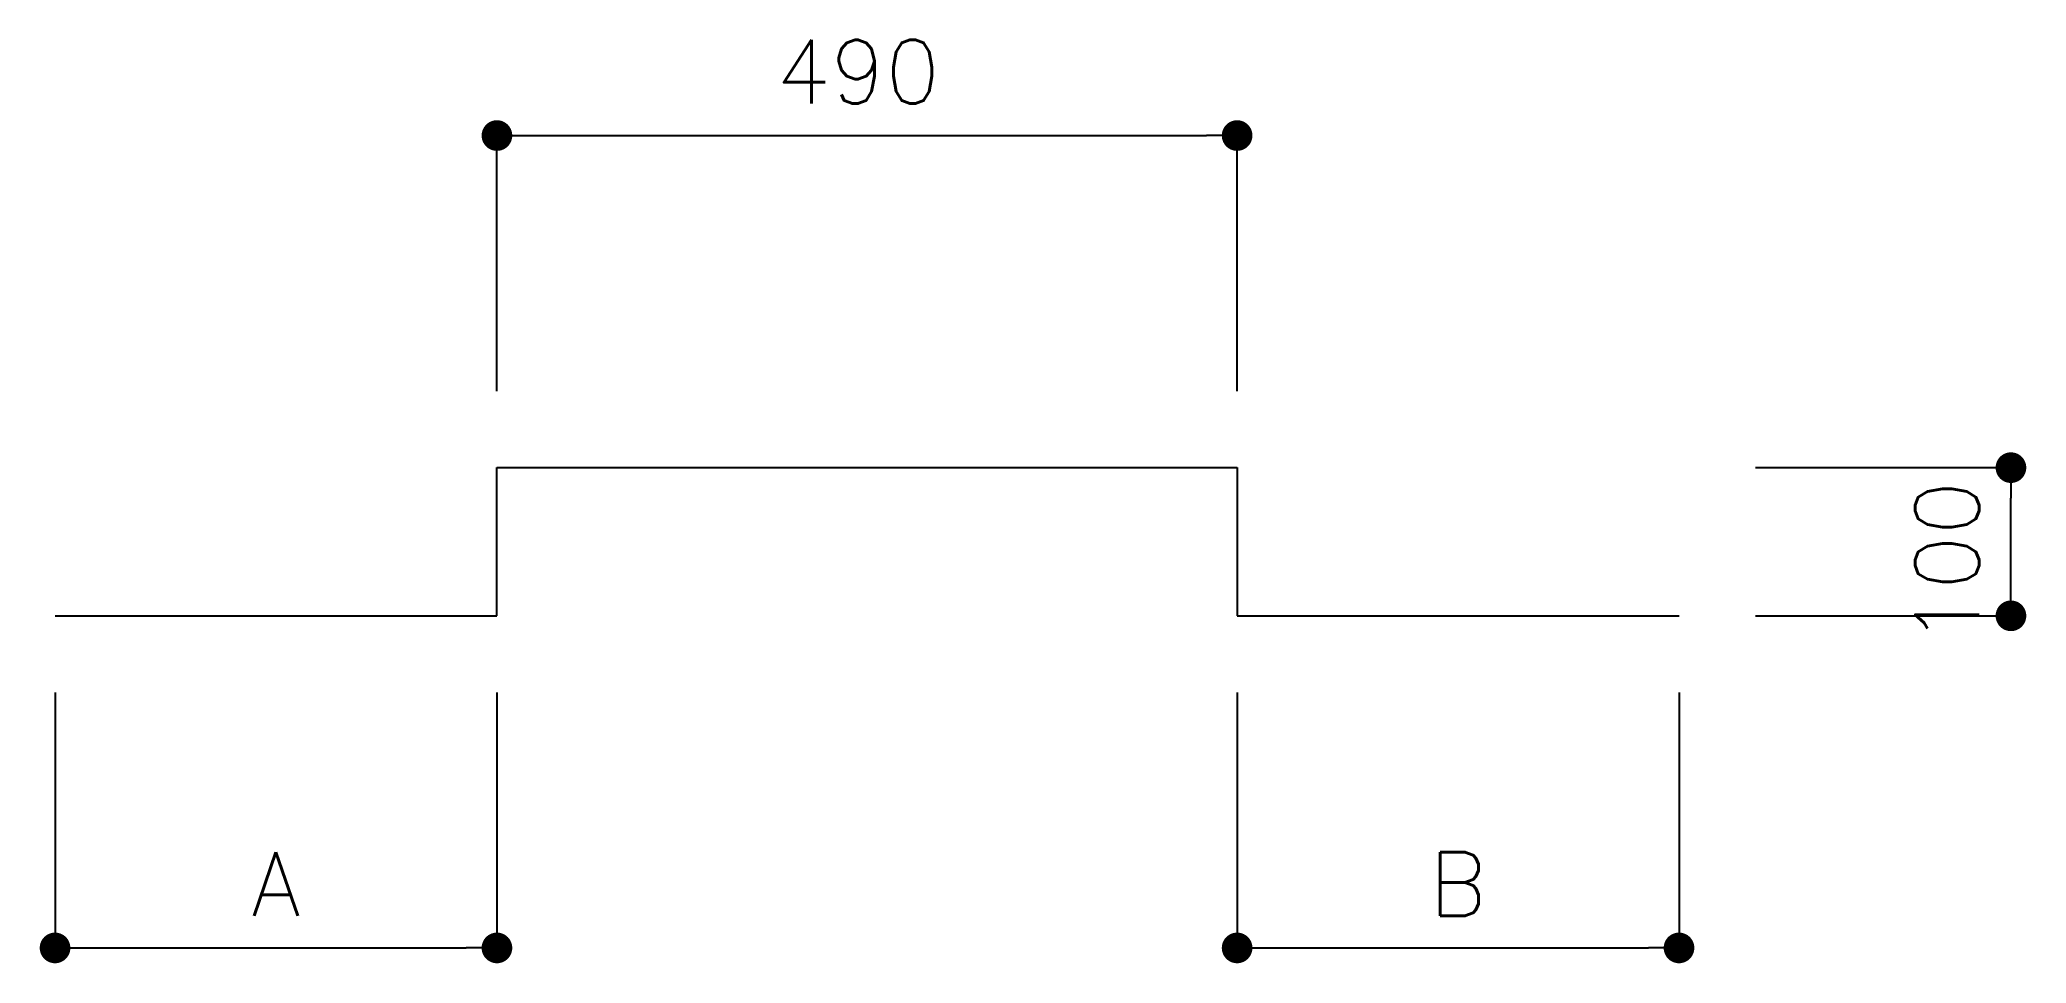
# Model space of a CAD drawing. Header units: millimetres. Extents: x -32.4 to 45.4, y -32.4 to 3.8.
import ezdxf

# ---------------------------------------------------------------- set-up
doc = ezdxf.new("R2010")
doc.units = ezdxf.units.MM
doc.header["$LTSCALE"] = 500
doc.header["$MEASUREMENT"] = 0
doc.layers.add('rebar', color=6, linetype='Continuous')
doc.styles.add('ROMANS', font='ROMANS.SHX')

# ---------------------------------------------------------------- blocks, each defined once
blk = doc.blocks.new('DOT')
at = {"color": 1}
blk.add_line((0, 0), (-1, 0), dxfattribs=at)
at = {"color": 7, "const_width": 0.5}
blk.add_lwpolyline([(-0.25, 0, 1), (0.25, 0, 1)], format="xyb", close=True, dxfattribs=at)

msp = doc.modelspace()

# ---------------------------------------------------------------- linework, layer by layer
at = {"color": 1}
for p, q in [((-14.494, -10), (-14.494, 0)), ((-13.294, 0), (13.294, 0)), ((14.494, -10), (14.494, 0)), ((34.8, -13), (44.8, -13)), ((44.8, -17.6), (44.8, -14.2)), ((34.8, -18.8), (44.8, -18.8)), ((-31.8, -21.8), (-31.8, -31.8)), ((-14.494, -21.8), (-14.494, -31.8)), ((14.494, -21.8), (14.494, -31.8)), ((31.8, -21.8), (31.8, -31.8)), ((-30.6, -31.8), (-15.694, -31.8)), ((15.694, -31.8), (30.6, -31.8))]:
    msp.add_line(p, q, dxfattribs=at)
at = {"layer": 'rebar', "color": 6}
for p, q in [((-14.494, -18.8), (-14.494, -13)), ((-14.494, -13), (14.494, -13)), ((14.494, -13), (14.494, -18.8)), ((-31.8, -18.8), (-14.494, -18.8)), ((14.494, -18.8), (31.8, -18.8))]:
    msp.add_line(p, q, dxfattribs=at)

# ---------------------------------------------------------------- block references
at = {"color": 1, "xscale": 1.200000000011642, "yscale": 1.200000000011642, "zscale": 1.2}
for p, rotation in [((-14.494, 0), 180), ((44.8, -13), 90), ((44.8, -18.8), 270), ((-31.8, -31.8), 180), ((14.494, -31.8), 180)]:
    msp.add_blockref('DOT', p, dxfattribs=dict(at, rotation=rotation))
for p in [(14.494, 0), (-14.494, -31.8), (31.8, -31.8)]:
    msp.add_blockref('DOT', p, dxfattribs=at)

# ---------------------------------------------------------------- texts
at = {"color": 7, "style": 'ROMANS'}
msp.add_text('490', height=2.5, dxfattribs=at).set_placement((-3.571, 1.25))
msp.add_text('100', height=2.5, rotation=90, dxfattribs=at).set_placement((43.55, -19.936))
at = {"color": 7, "char_height": 2.5, "attachment_point": 5, "style": 'ROMANS'}
for s, insert in [('\\A1;A', (-23.147, -29.3)), ('\\A1;B', (23.147, -29.3))]:
    msp.add_mtext(s, dxfattribs=dict(at, insert=insert))

doc.saveas('drawing.dxf')
